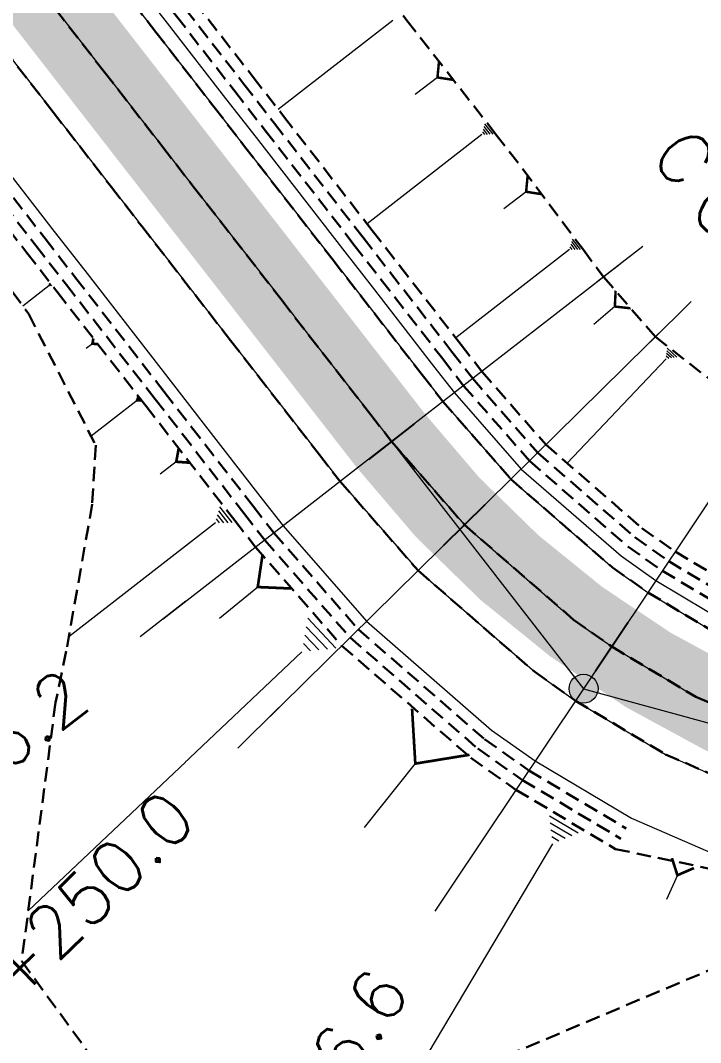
# Model space of a CAD drawing. Header units: metres. Extents: x 544752 to 548977, y 1840603 to 1844608.
# Drawn here: x 545278.2 to 545301.7, y 1844289.3 to 1844324.63 of the extents above; entities that cross this region are included whole.
import ezdxf

# ---------------------------------------------------------------- set-up
doc = ezdxf.new("R2010")
doc.units = ezdxf.units.M
doc.header["$MEASUREMENT"] = 0
for name, pattern in [('ACAD_ISO02W100', [15, 12, -3]), ('Anordnung Grundriss$0$GESTRICHELT', [0.75, 0.5, -0.25]), ('HIDDEN', [0.375, 0.25, -0.125])]:
    doc.linetypes.add(name, pattern=pattern)
doc.layers.add('C-ROAD', color=7, linetype='Continuous')
for name, color, linetype, lineweight in [('C-ROAD-CORR', 5, 'Continuous', 0), ('C-ROAD-SAMP', 150, 'HIDDEN', 0), ('C-ROAD-SAMP-TEXT', 11, 'Continuous', 0), ('C-ROAD-STAN', 11, 'Continuous', 0), ('C-TOPO-FEAT', 94, 'Continuous', 5)]:
    doc.layers.add(name, color=color, linetype=linetype, lineweight=lineweight)
doc.dimstyles.get("Standard").update_dxf_attribs({"dimtxt": 0.18, "dimasz": 0.18, "dimexe": 0.18, "dimexo": 0.0625, "dimgap": 0.09, "dimtad": 0, "dimtih": 1, "dimtoh": 1, "dimdec": 4, "dimzin": 0, "dimdsep": 46, "dimtxsty": 'Standard', "dimcen": 0.09, "dimadec": 0, "dimazin": 0, "dimtfac": 1, "dimtdec": 4, "dimtofl": 0, "dimtmove": 0, "dimatfit": 3, "dimfxl": 1, "dimtolj": 1, "dimtzin": 0, "dimarcsym": 0})

# ---------------------------------------------------------------- blocks, each defined once
blk = doc.blocks.new('STA')
blk.add_circle((0, 0), 0.03600344113496039)
blk = doc.blocks.new('PI')
h = blk.add_hatch(color=256)
h.dxf.hatch_style = 1
h.paths.add_polyline_path([(0.01097384885793593, 0, 1), (-0.01097384885793593, 0, 1)])
at = {"xscale": 0.3048, "yscale": 0.3048, "zscale": 0.3048}
blk.add_blockref('STA', (0, 0), dxfattribs=at)

msp = doc.modelspace()

# ---------------------------------------------------------------- linework, layer by layer
at = {"layer": 'C-ROAD', "color": 3, "linetype": 'Continuous', "lineweight": 13}
for p, q in [((545291.0254699364, 1844310.070884794), (545297.6600000003, 1844301.53)), ((545297.6600000003, 1844301.53), (545308.0858682417, 1844298.655113279))]:
    msp.add_line(p, q, dxfattribs=at)
at = {"layer": 'C-ROAD', "color": 1, "linetype": 'ACAD_ISO02W100', "lineweight": 60, "ltscale": 0.1, "const_width": 3, "flags": 128}
msp.add_lwpolyline([(545267.8572778138, 1844339.896186349), (545291.0254699364, 1844310.070884794)], dxfattribs=at)
at = {"layer": 'C-ROAD', "color": 1, "linetype": 'ACAD_ISO02W100', "lineweight": -3, "ltscale": 0.1, "const_width": 3, "flags": 128}
msp.add_lwpolyline([(545291.0254699364, 1844310.070884794, 0.1617143807205819), (545308.0858682418, 1844298.655113279)], format="xyb", dxfattribs=at)
at = {"layer": 'C-ROAD-CORR', "color": 160, "linetype": 'Continuous'}
for p, q in [((545291.0714850802, 1844324.627740744, 807.1303967263723), (545287.1099314408, 1844321.550419442, 802.1140421100974)), ((545292.6114758042, 1844322.65838037, 807.1620799102488), (545291.8459396053, 1844322.063714471, 806.1927124864178)), ((545294.4368517109, 1844320.692581438, 807.4213245773773), (545294.2255219807, 1844320.964634298, 807.4213245773773)), ((545294.5325295237, 1844320.694201457, 807.4978777989377), (545294.2507565502, 1844321.056938604, 807.4978777989377)), ((545294.1498182722, 1844320.687721381, 807.1916649126961), (545290.1772009563, 1844317.601805853, 802.1613008117827)), ((545294.2454960851, 1844320.6893414, 807.2682181342565), (545294.1750528417, 1844320.780025687, 807.2682181342565)), ((545294.341173898, 1844320.690961419, 807.3447713558169), (545294.2002874112, 1844320.872329993, 807.3447713558169)), ((545295.6745350928, 1844318.70659553, 807.2047411444944), (545294.909801904, 1844318.112553408, 806.2363905399734)), ((545297.555060107, 1844316.714365133, 807.4938471178721), (545297.2761639799, 1844317.073398805, 807.4938471178721)), ((545297.1762562619, 1844316.707951217, 807.1907606046589), (545293.2441985833, 1844313.653542276, 802.2117555267706)), ((545297.2709572231, 1844316.709554696, 807.2665322329622), (545297.2012331914, 1844316.799313114, 807.2665322329622)), ((545297.3656581845, 1844316.711158175, 807.3423038612655), (545297.2262101208, 1844316.890675011, 807.3423038612655)), ((545297.4603591458, 1844316.712761654, 807.4180754895688), (545297.2511870504, 1844316.982036908, 807.4180754895688)), ((545279.1816494481, 1844315.450902625, 801.9649482888699), (545278.2855699304, 1844314.754831125, 801.2085022015804)), ((545279.2073903856, 1844315.451338472, 801.9786787566356), (545279.1884384983, 1844315.475735962, 801.9786787566356)), ((545279.233131323, 1844315.451774318, 801.9924092244014), (545279.1952275485, 1844315.500569299, 801.9924092244014)), ((545279.2588722605, 1844315.452210164, 802.0061396921672), (545279.2020165987, 1844315.525402636, 802.0061396921672)), ((545279.2846131979, 1844315.45264601, 802.0198701599329), (545279.2088056488, 1844315.550235973, 802.0198701599329)), ((545298.740896413, 1844314.738986665, 807.1930435040715), (545298.0150830471, 1844314.121744575, 806.2387150878627)), ((545280.6875876465, 1844313.45506171, 801.9651891127836), (545280.4690212838, 1844313.285280108, 801.7806813022175)), ((545300.78869075, 1844312.976977017, 807.4993890114147), (545300.5422313106, 1844313.210687581, 807.4993890114147)), ((545300.8817030042, 1844312.992794021, 807.5750221948488), (545300.5530904182, 1844313.304408106, 807.5750221948488)), ((545300.5096539876, 1844312.929526006, 807.2724894611124), (545297.0931486388, 1844309.32665081, 802.2970819669862)), ((545300.6026662417, 1844312.94534301, 807.3481226445465), (545300.5205130953, 1844313.023246531, 807.3481226445465)), ((545300.6956784959, 1844312.961160013, 807.4237558279806), (545300.5313722029, 1844313.116967056, 807.4237558279806)), ((545282.1899534831, 1844311.456445796, 801.9624142453208), (545280.6439540772, 1844310.255518751, 800.6573233707136)), ((545282.2343641332, 1844311.457197758, 801.9861033204409), (545282.2016665816, 1844311.49929057, 801.9861033204409)), ((545282.2787747835, 1844311.457949721, 802.0097923955609), (545282.21337968, 1844311.542135343, 802.0097923955609)), ((545282.3231854336, 1844311.458701683, 802.033481470681), (545282.2250927784, 1844311.584980117, 802.033481470681)), ((545282.3675960839, 1844311.459453645, 802.057170545801), (545282.2368058768, 1844311.62782489, 802.057170545801)), ((545283.5855932513, 1844309.374925438, 801.8701706729918), (545283.0276781104, 1844308.941538867, 801.3991938043513)), ((545285.2288191679, 1844307.26454986, 801.8983769290572), (545285.014512155, 1844307.54043549, 801.8983769290572)), ((545285.3743577978, 1844307.267014123, 801.9760086575758), (545285.0528972786, 1844307.680842569, 801.9760086575758)), ((545285.5198964278, 1844307.269478387, 802.0536403860943), (545285.091282402, 1844307.821249647, 802.0536403860943)), ((545285.083280538, 1844307.262085596, 801.8207452005387), (545284.9761270315, 1844307.400028412, 801.8207452005387)), ((545286.4002647713, 1844305.044261606, 801.5924660786303), (545285.0816014595, 1844303.957616248, 800.4516688614152)), ((545289.1015769574, 1844302.934683113, 802.0330103634008), (545288.1279372855, 1844303.964306899, 802.0330103634008)), ((545288.808268034, 1844302.901112807, 801.875383680228), (545288.07803828, 1844303.673330647, 801.875383680228)), ((545288.5149591105, 1844302.867542502, 801.7177569970552), (545288.0281392747, 1844303.382354395, 801.7177569970552)), ((545288.2216501872, 1844302.833972197, 801.5601303138824), (545287.9782402692, 1844303.091378143, 801.5601303138824)), ((545291.8457024804, 1844298.939720343, 801.3177954712512), (545290.0768112177, 1844296.729514686, 799.4264698089886)), ((545297.4749030316, 1844296.531925734, 802.212077309818), (545296.4810397028, 1844297.123224681, 802.212077309818)), ((545297.2521202911, 1844296.440194214, 802.083449707647), (545296.5067227944, 1844296.883668424, 802.083449707647)), ((545297.0293375505, 1844296.348462694, 801.954822105476), (545296.5324058861, 1844296.644112168, 801.954822105476)), ((545296.80655481, 1844296.256731175, 801.8261945033049), (545296.5580889777, 1844296.404555911, 801.8261945033049)), ((545300.9041274592, 1844295.081566125, 802.1066933132022), (545300.5219545127, 1844294.237836022, 801.4838109968101))]:
    msp.add_line(p, q, dxfattribs=at)
at = {"layer": 'C-ROAD-CORR', "color": 5, "linetype": 'Anordnung Grundriss$0$GESTRICHELT', "lineweight": 30, "extrusion": (-0.5584217339293038, -0.4337800908231793, 0.7071067811022774), "const_width": 0.1, "elevation": -1103962.946078488}
msp.add_lwpolyline([(-1121998.948441048, 1105104.986047809), (-1121998.542936939, 1105104.445375663), (-1121998.13743283, 1105104.986047808)], dxfattribs=at)
at = {"layer": 'C-ROAD-CORR', "color": 5, "linetype": 'Anordnung Grundriss$0$GESTRICHELT', "lineweight": 30, "extrusion": (-0.5584217337929605, -0.4337800908046971, 0.7071067812212898), "const_width": 0.1, "elevation": -1103962.912077202}
msp.add_lwpolyline([(-1121993.947972387, 1105105.012183286), (-1121993.542893632, 1105104.472078279), (-1121993.137814876, 1105105.012183286)], dxfattribs=at)
at = {"layer": 'C-ROAD-CORR', "color": 5, "linetype": 'Anordnung Grundriss$0$GESTRICHELT', "lineweight": 30, "extrusion": (-0.5390990185490789, -0.4584575325537067, 0.706533041721466), "const_width": 0.1, "elevation": -1138939.691965282}
msp.add_lwpolyline([(-1051707.232113427, 1138234.838806062), (-1051706.833674961, 1138234.307554774), (-1051706.435236494, 1138234.838806063)], dxfattribs=at)
at = {"layer": 'C-ROAD-CORR', "color": 5, "linetype": 'Anordnung Grundriss$0$GESTRICHELT', "lineweight": 30, "extrusion": (-0.4380620490310972, -0.3402850994387484, 0.8320502943324026), "const_width": 0.1, "elevation": -865791.88738198}
msp.add_lwpolyline([(-1121998.714691384, 1300133.760279884), (-1121998.590244414, 1300133.594350591), (-1121998.465797444, 1300133.760279884)], dxfattribs=at)
at = {"layer": 'C-ROAD-CORR', "color": 5, "linetype": 'Anordnung Grundriss$0$GESTRICHELT', "lineweight": 30, "extrusion": (-0.4380620488833981, -0.3402850995878809, 0.8320502943491731), "const_width": 0.1, "elevation": -865791.8477332924}
msp.add_lwpolyline([(-1121993.907322453, 1300133.787218886), (-1121993.589657612, 1300133.363665765), (-1121993.271992772, 1300133.787218887)], dxfattribs=at)
at = {"layer": 'C-ROAD-CORR', "color": 5, "linetype": 'Anordnung Grundriss$0$GESTRICHELT', "lineweight": 30, "extrusion": (-0.4285121502177223, -0.3531157156871066, 0.8316769976683056), "const_width": 0.1, "elevation": -884248.2774961751}
msp.add_lwpolyline([(-1076538.263527551, 1325886.012411627), (-1076537.495373918, 1325884.988206783), (-1076536.727220286, 1325886.012411627)], dxfattribs=at)
at = {"layer": 'C-ROAD-CORR', "color": 5, "linetype": 'Anordnung Grundriss$0$GESTRICHELT', "lineweight": 30, "extrusion": (0.3471210008982421, 0.4337229855345053, -0.8314994783849463), "const_width": 0.1, "elevation": 988530.7982865701}
msp.add_lwpolyline([(726681.2590514966, 1481057.224376539), (726679.9865474018, 1481055.527704413), (726678.7140433071, 1481057.224376539)], dxfattribs=at)
at = {"layer": 'C-ROAD-CORR', "color": 5, "linetype": 'Anordnung Grundriss$0$GESTRICHELT', "lineweight": 30, "extrusion": (0.2302467042443194, 0.5083198001391834, -0.8298177124953947), "const_width": 0.1, "elevation": 1062379.840914745}
msp.add_lwpolyline([(264241.4318191148, 1581235.460103764), (264241.0158845622, 1581234.90552436), (264240.5999500094, 1581235.460103764)], dxfattribs=at)
at = {"layer": 'C-ROAD-CORR', "color": 11, "linetype": 'Anordnung Grundriss$0$GESTRICHELT', "lineweight": 30}
msp.add_polyline3d([(545294.9866906072, 1844288.837557696, 796.981968397211), (545303.8102919832, 1844292.560706798, 800.9206472396303), (545306.0110355071, 1844291.130666295, 800.493083834599), (545308.6424778362, 1844289.597718348, 800.0484518615984), (545313.0395743415, 1844286.734534108, 799.1252307596886)], dxfattribs=at)
at = {"layer": 'C-ROAD-SAMP', "color": 1, "linetype": 'Continuous', "lineweight": 13}
for points in [[(545298.9227458318, 1844316.205461669), (545291.0254699363, 1844310.070884794), (545283.1281940409, 1844303.93630792)], [(545304.1938388466, 1844311.294551877), (545298.6326218786, 1844302.983543164), (545293.0714049106, 1844294.67253445)]]:
    msp.add_lwpolyline(points, dxfattribs=at)
at = {"layer": 'C-ROAD-SAMP-TEXT', "color": 1, "linetype": 'Continuous', "lineweight": -3}
for p, q in [((545290.2357423467, 1844309.457427107), (545291.8151975258, 1844310.684342482)), ((545292.833362538, 1844306.490960079), (545294.2580318159, 1844307.894640045)), ((545298.0765001818, 1844302.152442292), (545299.1887435754, 1844303.814644035))]:
    msp.add_line(p, q, dxfattribs=at)
at = {"layer": 'C-ROAD-SAMP-TEXT', "color": 4, "linetype": 'Continuous', "lineweight": 5}
for p, q in [((545283.9179216304, 1844304.549765607), (545282.3384664514, 1844303.322850232)), ((545293.6275266075, 1844295.503635322), (545292.5152832139, 1844293.841433579))]:
    msp.add_line(p, q, dxfattribs=at)

# ---------------------------------------------------------------- block references
at = {"layer": 'C-ROAD-STAN', "color": 3, "linetype": 'Continuous', "lineweight": -3, "xscale": 45.56286554269575, "yscale": 45.56286554269575, "zscale": 45.56286554269575, "rotation": 334.5}
msp.add_blockref('PI', (545297.6600000003, 1844301.53), dxfattribs=at)

# ---------------------------------------------------------------- texts
at = {"layer": 'C-ROAD-SAMP-TEXT', "color": 1, "linetype": 'Continuous', "lineweight": 13, "insert": (545302.08165619, 1844318.659292419), "char_height": 1.8, "width": 3.636, "attachment_point": 5, "rotation": 307.8399384002505, "bg_fill": 3, "box_fill_scale": 1.416666666666667, "bg_fill_color": 256, "bg_fill_true_color": 13158600, "bg_fill_transparency": 0}
msp.add_mtext('{\\Fsimplex.shx|c0;C11}', dxfattribs=at)
at = {"layer": 'C-ROAD-SAMP-TEXT', "color": 1, "linetype": 'Continuous', "lineweight": -3, "insert": (545276.0206457349, 1844298.415188733), "char_height": 1.8, "width": 11.25428571428571, "attachment_point": 5, "rotation": 37.839938400250496, "bg_fill": 3, "box_fill_scale": 1.416666666666667, "bg_fill_color": 256, "bg_fill_true_color": 13158600, "bg_fill_transparency": 0}
msp.add_mtext('{\\Fsimplex.shx|c0;0+246.2}', dxfattribs=at)

# ---------------------------------------------------------------- next in the draw order: linework, layer by layer
at = {"layer": 'C-ROAD-CORR', "color": 160, "linetype": 'Continuous'}
msp.add_line((545284.937741908, 1844307.259621333, 801.7431134720201), (545279.871330258, 1844303.324050111, 797.4661858183678), dxfattribs=at)
at = {"layer": 'C-ROAD-SAMP-TEXT', "color": 4, "linetype": 'Continuous', "lineweight": 9}
msp.add_line((545299.7124734214, 1844316.818919356), (545298.1330182423, 1844315.592003982), dxfattribs=at)

# ---------------------------------------------------------------- next in the draw order: texts
at = {"layer": 'C-ROAD-SAMP-TEXT', "color": 1, "linetype": 'Continuous', "lineweight": 13, "insert": (545303.5183821223, 1844317.018559828), "char_height": 1.8, "width": 4.415142857142857, "attachment_point": 5, "rotation": 314.57481316037126, "bg_fill": 3, "box_fill_scale": 1.416666666666667, "bg_fill_color": 256, "bg_fill_true_color": 13158600, "bg_fill_transparency": 0}
msp.add_mtext('{\\Fsimplex.shx|c0;C12}', dxfattribs=at)
at = {"layer": 'C-ROAD-SAMP-TEXT', "color": 1, "linetype": 'Continuous', "lineweight": -3, "insert": (545280.0113390369, 1844293.857840379), "char_height": 1.8, "width": 11.25428571428571, "attachment_point": 5, "rotation": 44.57481316037127, "bg_fill": 3, "box_fill_scale": 1.416666666666667, "bg_fill_color": 256, "bg_fill_true_color": 13158600, "bg_fill_transparency": 0}
msp.add_mtext('{\\Fsimplex.shx|c0;0+250.0}', dxfattribs=at)

# ---------------------------------------------------------------- next in the draw order: linework, layer by layer
at = {"layer": 'C-ROAD-CORR', "color": 160, "linetype": 'Continuous'}
msp.add_line((545287.9283412638, 1844302.800401891, 801.4025036307096), (545278.4707386136, 1844293.857040965, 792.715230342022), dxfattribs=at)
at = {"layer": 'C-ROAD-CORR', "color": 11, "linetype": 'Anordnung Grundriss$0$GESTRICHELT', "lineweight": 30}
msp.add_polyline3d([(545273.4628477488, 1844349.990269703, 808.3391433612235), (545275.8312604855, 1844346.090348784, 807.7027053918233), (545276.6316862502, 1844344.693277122, 807.531295446264), (545279.4232713971, 1844340.530473802, 807.3335070126764), (545282.3478293548, 1844336.470963306, 807.2790619075828), (545285.357591755, 1844332.47763933, 807.3074729846173), (545288.4532831403, 1844328.551064695, 807.4196577026681), (545290.4900547925, 1844325.974818315, 807.4841739301042), (545291.5565742161, 1844324.630393473, 807.5179052184332), (545294.6339850209, 1844320.689618546, 807.5779817549203), (545295.5763956583, 1844319.474260223, 807.5911947445156), (545297.6529907038, 1844316.70347472, 807.567601639809), (545298.3511840082, 1844315.761474401, 807.5549574846999), (545300.1438365037, 1844313.693730582, 807.5922142488683), (545302.9493781512, 1844311.494311616, 807.8543407082033), (545303.8926869538, 1844310.844492831, 807.8959628421453), (545305.8434683863, 1844309.402824593, 807.721734218754), (545308.941992113, 1844307.436418945, 807.256402455751), (545310.3305609549, 1844306.795562884, 807.1041924864384), (545313.0844267907, 1844305.706587683, 806.860672088791), (545317.7872659203, 1844303.952188806, 806.5571795798559), (545322.5825840211, 1844302.533167864, 806.6161796606476)], dxfattribs=at)
at = {"layer": 'C-ROAD-CORR', "color": 1, "linetype": 'Anordnung Grundriss$0$GESTRICHELT', "lineweight": 30}
for points in [[(545273.4628477488, 1844349.990269703, 808.3391433612235), (545275.8312604855, 1844346.090348784, 807.7027053918233), (545276.6316862502, 1844344.693277122, 807.531295446264), (545279.4232713971, 1844340.530473802, 807.3335070126764), (545282.3478293548, 1844336.470963306, 807.2790619075828), (545285.357591755, 1844332.47763933, 807.3074729846173), (545288.4532831403, 1844328.551064695, 807.4196577026681), (545290.4900547925, 1844325.974818315, 807.4841739301042), (545291.5565742161, 1844324.630393473, 807.5179052184332), (545294.6339850209, 1844320.689618546, 807.5779817549203), (545295.5763956583, 1844319.474260223, 807.5911947445156), (545297.6529907038, 1844316.70347472, 807.567601639809), (545298.3511840082, 1844315.761474401, 807.5549574846999), (545300.1438365037, 1844313.693730582, 807.5922142488683), (545302.9493781512, 1844311.494311616, 807.8543407082033), (545303.8926869538, 1844310.844492831, 807.8959628421453), (545305.8434683863, 1844309.402824593, 807.721734218754), (545308.941992113, 1844307.436418945, 807.256402455751), (545310.3305609549, 1844306.795562884, 807.1041924864384), (545313.0844267907, 1844305.706587683, 806.860672088791), (545317.7872659203, 1844303.952188806, 806.5571795798559), (545322.5825840211, 1844302.533167864, 806.6161796606476)], [(545264.3033438489, 1844348.938243761, 801.2313396620272), (545268.480757455, 1844345.207249131, 801.4327326089013), (545270.9767017926, 1844342.319344214, 801.5555747139662), (545271.954757858, 1844341.060255161, 801.6090908099246), (545275.0220462953, 1844337.111617213, 801.760414265097), (545278.0893347326, 1844333.162979265, 801.8867029744184), (545281.1566231699, 1844329.214341317, 801.987956937889), (545284.2239116072, 1844325.26570337, 802.0641761555087), (545286.2385103772, 1844322.672233171, 802.1006157620458), (545287.2912000446, 1844321.317065422, 802.1168349911366), (545290.3584884818, 1844317.368427474, 802.1640939843581), (545291.3019441065, 1844316.153880894, 802.17863019896), (545293.4257769191, 1844313.419789526, 802.2148523619009), (545294.1448939152, 1844312.49404266, 802.2287030285105), (545296.3594190006, 1844309.965067996, 802.2795180857962), (545299.6706498956, 1844307.083970383, 802.3587817041608), (545300.8293025809, 1844306.266391605, 802.3874844090535), (545303.3835631546, 1844304.743190891, 802.4526432169948), (545307.4107963246, 1844302.997806553, 802.5611026242982), (545309.1358754468, 1844302.462997845, 802.6099302243852), (545311.9742070786, 1844301.680340543, 802.6841599260707), (545316.7943141244, 1844300.351217498, 802.8218151223126), (545321.6144211701, 1844299.022094454, 802.9740682130239)], [(545254.8694923122, 1844343.292187842, 800.9249119693021), (545258.111364299, 1844341.20897005, 801.1392848963211), (545258.2943787442, 1844341.070439851, 801.1513396620271), (545261.3391761507, 1844338.351024479, 801.3527326089013), (545263.158398656, 1844336.246113108, 801.4755747139661), (545264.1364547214, 1844334.987024055, 801.5290908099246), (545267.2037431588, 1844331.038386107, 801.6804142650969), (545270.2710315961, 1844327.089748159, 801.8067029744184), (545273.3383200334, 1844323.141110212, 801.9079569378889), (545276.4056084707, 1844319.192472264, 801.9841761555086), (545278.4202072407, 1844316.599002065, 802.0206157620457), (545279.4728969081, 1844315.243834316, 802.0368349911365), (545282.5401853453, 1844311.295196368, 802.0840939843581), (545283.48364097, 1844310.080649788, 802.09863019896), (545285.6074737826, 1844307.346558421, 802.1348523619008), (545286.3265907787, 1844306.420811554, 802.1487030285105), (545289.3073060749, 1844303.016852161, 802.1995180857962), (545293.7641698256, 1844299.138940919, 802.2787817041608), (545295.3236977826, 1844298.038492979, 802.3074844090535), (545298.7616916047, 1844295.988289214, 802.3726432169948)]]:
    msp.add_polyline3d(points, dxfattribs=at)
at = {"layer": 'C-ROAD-CORR', "color": 92, "linetype": 'Anordnung Grundriss$0$GESTRICHELT', "lineweight": 30}
for points in [[(545264.06055738, 1844348.620352694, 800.8313396620272), (545268.1922087154, 1844344.930229953, 801.0327326089014), (545270.6608107567, 1844342.073961139, 801.1555747139662), (545271.6388668221, 1844340.814872086, 801.2090908099246), (545274.7061552595, 1844336.866234138, 801.360414265097), (545277.7734436968, 1844332.91759619, 801.4867029744184), (545280.8407321341, 1844328.968958242, 801.587956937889), (545283.9080205713, 1844325.020320295, 801.6641761555087), (545285.9226193414, 1844322.426850096, 801.7006157620458), (545286.9753090087, 1844321.071682347, 801.7168349911366), (545290.042597446, 1844317.123044399, 801.7640939843582), (545290.9860530706, 1844315.908497819, 801.7786301989601), (545293.1098858833, 1844313.174406451, 801.8148523619009), (545293.8290028793, 1844312.248659585, 801.8287030285105), (545296.074485145, 1844309.684332003, 801.8795180857962), (545299.4320042362, 1844306.762959091, 801.9587817041609), (545300.6068539021, 1844305.933951257, 801.9874844090535), (545303.1968208697, 1844304.38945749, 802.0526432169949), (545307.2803513397, 1844302.61967416, 802.1611026242982), (545309.0295456033, 1844302.077389282, 802.2099302243852), (545311.867877235, 1844301.294731979, 802.2841599260707), (545316.6879842809, 1844299.965608935, 802.4218151223126), (545321.5080913266, 1844298.63648589, 802.5740682130239)], [(545263.8177709111, 1844348.302461627, 800.8313396620272), (545267.9036599759, 1844344.653210775, 801.0327326089014), (545270.3449197209, 1844341.828578064, 801.1555747139662), (545271.3229757863, 1844340.569489011, 801.2090908099246), (545274.3902642237, 1844336.620851063, 801.360414265097), (545277.457552661, 1844332.672213115, 801.4867029744184), (545280.5248410982, 1844328.723575167, 801.587956937889), (545283.5921295355, 1844324.77493722, 801.6641761555087), (545285.6067283056, 1844322.181467021, 801.7006157620458), (545286.6594179729, 1844320.826299272, 801.7168349911366), (545289.7267064102, 1844316.877661324, 801.7640939843582), (545290.6701620348, 1844315.663114744, 801.7786301989601), (545292.7939948475, 1844312.929023376, 801.8148523619009), (545293.5131118435, 1844312.00327651, 801.8287030285105), (545295.7895512894, 1844309.403596009, 801.8795180857962), (545299.1933585767, 1844306.4419478, 801.9587817041609), (545300.3844052234, 1844305.601510908, 801.9874844090535), (545303.0100785849, 1844304.035724089, 802.0526432169949), (545307.149906355, 1844302.241541768, 802.1611026242982), (545308.9232157597, 1844301.691780718, 802.2099302243852), (545311.7615473914, 1844300.909123415, 802.2841599260707), (545316.5816544372, 1844299.580000371, 802.4218151223126), (545321.4017614829, 1844298.250877326, 802.5740682130239)], [(545255.2521154906, 1844343.994754211, 800.5249119693021), (545258.5914359468, 1844341.848916308, 800.7392848963211), (545258.779951682, 1844341.706221985, 800.7513396620271), (545261.9162736299, 1844338.905062835, 800.9527326089013), (545263.7901807277, 1844336.736879258, 801.0755747139661), (545264.768236793, 1844335.477790205, 801.1290908099246), (545267.8355252304, 1844331.529152257, 801.280414265097), (545270.9028136677, 1844327.580514309, 801.4067029744184), (545273.9701021049, 1844323.631876362, 801.5079569378889), (545277.0373905422, 1844319.683238414, 801.5841761555087), (545279.0519893123, 1844317.089768215, 801.6206157620458), (545280.1046789796, 1844315.734600466, 801.6368349911365), (545283.1719674169, 1844311.785962518, 801.6840939843581), (545284.1154230415, 1844310.571415938, 801.69863019896), (545286.2392558542, 1844307.837324571, 801.7348523619008), (545286.9583728502, 1844306.911577704, 801.7487030285105), (545289.877173786, 1844303.578324148, 801.7995180857962), (545294.2414611444, 1844299.780963502, 801.8787817041608), (545295.7685951401, 1844298.703373676, 801.9074844090535), (545299.1351761745, 1844296.695756016, 801.9726432169948)], [(545255.0608039014, 1844343.643471027, 800.5249119693021), (545258.3514001229, 1844341.528943179, 800.7392848963211), (545258.5371652131, 1844341.388330918, 800.7513396620271), (545261.6277248904, 1844338.628043657, 800.9527326089013), (545263.4742896919, 1844336.491496183, 801.0755747139661), (545264.4523457573, 1844335.23240713, 801.1290908099246), (545267.5196341947, 1844331.283769182, 801.280414265097), (545270.586922632, 1844327.335131234, 801.4067029744184), (545273.6542110692, 1844323.386493287, 801.5079569378889), (545276.7214995065, 1844319.437855339, 801.5841761555087), (545278.7360982766, 1844316.84438514, 801.6206157620458), (545279.7887879439, 1844315.489217391, 801.6368349911365), (545282.8560763812, 1844311.540579443, 801.6840939843581), (545283.7995320058, 1844310.326032863, 801.69863019896), (545285.9233648184, 1844307.591941496, 801.7348523619008), (545286.6424818145, 1844306.666194629, 801.7487030285105), (545289.5922399305, 1844303.297588155, 801.7995180857962), (545294.002815485, 1844299.45995221, 801.8787817041608), (545295.5461464613, 1844298.370933327, 801.9074844090535), (545298.9484338897, 1844296.342022615, 801.9726432169948)]]:
    msp.add_polyline3d(points, dxfattribs=at)
at = {"layer": 'C-ROAD-CORR', "color": 5, "linetype": 'Anordnung Grundriss$0$GESTRICHELT', "lineweight": 30}
msp.add_polyline3d([(545263.2715013562, 1844347.587206726, 801.2513396620271), (545267.2544253118, 1844344.029917625, 801.4527326089013), (545269.6341648903, 1844341.276466145, 801.5755747139661), (545270.6122209557, 1844340.017377092, 801.6290908099246), (545273.679509393, 1844336.068739144, 801.780414265097), (545276.7467978303, 1844332.120101196, 801.9067029744184), (545279.8140862676, 1844328.171463249, 802.0079569378889), (545282.8813747049, 1844324.222825301, 802.0841761555087), (545284.895973475, 1844321.629355103, 802.1206157620458), (545285.9486631423, 1844320.274187353, 802.1368349911365), (545289.0159515796, 1844316.325549406, 802.1840939843581), (545289.9594072042, 1844315.111002825, 802.19863019896), (545292.0832400168, 1844312.376911458, 802.2348523619008), (545292.8023570129, 1844311.451164591, 802.2487030285105), (545295.1484501144, 1844308.771940024, 802.2995180857962), (545298.6564058431, 1844305.719672394, 802.3787817041608), (545299.8838956963, 1844304.853520124, 802.4074844090535), (545302.589908444, 1844303.239823936, 802.4726432169948), (545306.8564051391, 1844301.390743886, 802.5811026242982), (545308.6839736117, 1844300.82416145, 802.6299302243851), (545311.5223052434, 1844300.041504147, 802.7041599260707), (545316.3424122892, 1844298.712381103, 802.8418151223126), (545321.1625193349, 1844297.383258058, 802.9940682130239), (545325.9826263807, 1844296.054135014, 803.1609191982043)], dxfattribs=at)
at = {"layer": 'C-ROAD-CORR', "color": 160, "linetype": 'Anordnung Grundriss$0$GESTRICHELT', "lineweight": 30}
msp.add_polyline3d([(545263.2715013562, 1844347.587206726, 801.1013396620272), (545267.2544253118, 1844344.029917625, 801.3027326089014), (545269.6341648903, 1844341.276466145, 801.4255747139662), (545270.6122209557, 1844340.017377092, 801.4790908099246), (545273.679509393, 1844336.068739144, 801.630414265097), (545276.7467978303, 1844332.120101196, 801.7567029744184), (545279.8140862676, 1844328.171463249, 801.857956937889), (545282.8813747049, 1844324.222825301, 801.9341761555087), (545284.895973475, 1844321.629355103, 801.9706157620458), (545285.9486631423, 1844320.274187353, 801.9868349911366), (545289.0159515796, 1844316.325549406, 802.0340939843582), (545289.9594072042, 1844315.111002825, 802.04863019896), (545292.0832400168, 1844312.376911458, 802.0848523619009), (545292.8023570129, 1844311.451164591, 802.0987030285105), (545295.1484501144, 1844308.771940024, 802.1495180857962), (545298.6564058431, 1844305.719672394, 802.2287817041608), (545299.8838956963, 1844304.853520124, 802.2574844090535), (545302.589908444, 1844303.239823936, 802.3226432169948), (545306.8564051391, 1844301.390743886, 802.4311026242982), (545308.6839736117, 1844300.82416145, 802.4799302243852), (545311.5223052434, 1844300.041504147, 802.5541599260707), (545316.3424122892, 1844298.712381103, 802.6918151223126), (545321.1625193349, 1844297.383258058, 802.8440682130239), (545325.9826263807, 1844296.054135014, 803.0109191982043)], dxfattribs=at)
at = {"layer": 'C-ROAD-CORR', "color": 150, "linetype": 'Anordnung Grundriss$0$GESTRICHELT', "lineweight": 30}
msp.add_polyline3d([(545265.6313386518, 1844342.47168475, 801.5202326089013), (545267.8572778138, 1844339.896186349, 801.6430747139661), (545268.8353338792, 1844338.637097295, 801.6965908099246), (545271.9026223166, 1844334.688459347, 801.847914265097), (545274.9699107539, 1844330.7398214, 801.9742029744184), (545278.0371991912, 1844326.791183452, 802.0754569378889), (545281.1044876284, 1844322.842545504, 802.1516761555087), (545283.1190863985, 1844320.249075306, 802.1881157620458), (545284.1717760658, 1844318.893907556, 802.2043349911365), (545287.2390645031, 1844314.945269609, 802.2515939843581), (545288.1825201277, 1844313.730723029, 802.26613019896), (545290.3063529404, 1844310.996631661, 802.3023523619008), (545291.0254699364, 1844310.070884794, 802.3162030285105), (545293.5456971767, 1844307.192800062, 802.3670180857962), (545297.314024009, 1844303.913983879, 802.4462817041608), (545298.6326218785, 1844302.983543163, 802.4749844090535), (545301.5394830918, 1844301.250073555, 802.5401432169948), (545306.1226520994, 1844299.263749181, 802.6486026242982), (545308.0858682417, 1844298.655113279, 802.6974302243851), (545310.9241998735, 1844297.872455976, 802.7716599260707), (545315.7443069193, 1844296.543332932, 802.9093151223126), (545320.564413965, 1844295.214209887, 803.0615682130239), (545325.3845210108, 1844293.885086843, 803.2284191982043)], dxfattribs=at)
msp.add_polyline3d([(545265.6313386518, 1844342.47168475, 801.5202326089013), (545267.8572778138, 1844339.896186349, 801.6430747139661), (545268.8353338792, 1844338.637097295, 801.6965908099246), (545271.9026223166, 1844334.688459347, 801.847914265097), (545274.9699107539, 1844330.7398214, 801.9742029744184), (545278.0371991912, 1844326.791183452, 802.0754569378889), (545281.1044876284, 1844322.842545504, 802.1516761555087), (545283.1190863985, 1844320.249075306, 802.1881157620458), (545284.1717760658, 1844318.893907556, 802.2043349911365), (545287.2390645031, 1844314.945269609, 802.2515939843581), (545288.1825201277, 1844313.730723029, 802.26613019896), (545290.3063529404, 1844310.996631661, 802.3023523619008), (545291.0254699364, 1844310.070884794, 802.3162030285105), (545293.5456971767, 1844307.192800062, 802.3670180857962), (545297.314024009, 1844303.913983879, 802.4462817041608), (545298.6326218785, 1844302.983543163, 802.4749844090535), (545301.5394830918, 1844301.250073555, 802.5401432169948), (545306.1226520994, 1844299.263749181, 802.6486026242982), (545308.0858682417, 1844298.655113279, 802.6974302243851), (545310.9241998735, 1844297.872455976, 802.7716599260707), (545315.7443069193, 1844296.543332932, 802.9093151223126), (545320.564413965, 1844295.214209887, 803.0615682130239), (545325.3845210108, 1844293.885086843, 803.2284191982043)], dxfattribs=at)
at = {"layer": 'C-ROAD-SAMP', "color": 1, "linetype": 'Continuous', "lineweight": 13}
msp.add_lwpolyline([(545300.6690435664, 1844314.211199895), (545293.545697177, 1844307.192800062), (545286.4223507874, 1844300.174400229)], dxfattribs=at)
at = {"layer": 'C-ROAD-SAMP-TEXT', "color": 4, "linetype": 'Continuous', "lineweight": 9}
msp.add_line((545301.3813782054, 1844314.913039878), (545299.9567089275, 1844313.509359912), dxfattribs=at)
at = {"layer": 'C-ROAD-SAMP-TEXT', "color": 4, "linetype": 'Continuous', "lineweight": 5}
msp.add_line((545287.1346854264, 1844300.876240212), (545285.7100161485, 1844299.472560246), dxfattribs=at)
at = {"layer": 'C-TOPO-FEAT', "color": 94, "linetype": 'Continuous', "lineweight": 0, "ltscale": 2}
for points in [[(545263.5749844422, 1844347.98457056, 801.2313396620272), (545267.6151112362, 1844344.376191598, 801.4327326089013), (545270.0290286851, 1844341.583194989, 801.5555747139662), (545271.0070847505, 1844340.324105936, 801.6090908099246), (545274.0743731878, 1844336.375467988, 801.760414265097), (545277.1416616251, 1844332.42683004, 801.8867029744184), (545280.2089500624, 1844328.478192092, 801.987956937889), (545283.2762384997, 1844324.529554145, 802.0641761555087), (545285.2908372697, 1844321.936083946, 802.1006157620458), (545286.3435269371, 1844320.580916197, 802.1168349911366), (545289.4108153743, 1844316.632278249, 802.1640939843581), (545290.354270999, 1844315.417731669, 802.17863019896), (545292.4781038116, 1844312.683640301, 802.2148523619009), (545293.1972208077, 1844311.757893435, 802.2287030285105), (545295.5046174339, 1844309.122860016, 802.2795180857962), (545298.9547129173, 1844306.120936508, 802.3587817041608), (545300.1619565447, 1844305.26907056, 802.3874844090535), (545302.8233363001, 1844303.681990688, 802.4526432169948), (545307.0194613701, 1844301.863409376, 802.5611026242982), (545308.8168859162, 1844301.306172154, 802.6099302243852), (545311.6552175479, 1844300.523514852, 802.6841599260707), (545316.4753245937, 1844299.194391807, 802.8218151223126), (545321.2954316394, 1844297.865268763, 802.9740682130239), (545326.1155386852, 1844296.536145718, 803.1409191982043)], [(545263.2715013562, 1844347.587206726, 800.8013396620271), (545267.2544253118, 1844344.029917625, 801.0027326089013), (545269.6341648903, 1844341.276466145, 801.1255747139661), (545270.6122209557, 1844340.017377092, 801.1790908099246), (545273.679509393, 1844336.068739144, 801.3304142650969), (545276.7467978303, 1844332.120101196, 801.4567029744184), (545279.8140862676, 1844328.171463249, 801.5579569378889), (545282.8813747049, 1844324.222825301, 801.6341761555086), (545284.895973475, 1844321.629355103, 801.6706157620457), (545285.9486631423, 1844320.274187353, 801.6868349911365), (545289.0159515796, 1844316.325549406, 801.7340939843581), (545289.9594072042, 1844315.111002825, 801.74863019896), (545292.0832400168, 1844312.376911458, 801.7848523619008), (545292.8023570129, 1844311.451164591, 801.7987030285104), (545295.1484501144, 1844308.771940024, 801.8495180857961), (545298.6564058431, 1844305.719672394, 801.9287817041608), (545299.8838956963, 1844304.853520124, 801.9574844090534), (545302.589908444, 1844303.239823936, 802.0226432169948), (545306.8564051391, 1844301.390743886, 802.1311026242981), (545308.6839736117, 1844300.82416145, 802.1799302243851), (545311.5223052434, 1844300.041504147, 802.2541599260707), (545316.3424122892, 1844298.712381103, 802.3918151223126), (545321.1625193349, 1844297.383258058, 802.5440682130238), (545325.9826263807, 1844296.054135014, 802.7109191982042)], [(545265.6313386518, 1844342.47168475, 801.3702326089013), (545267.8572778138, 1844339.896186349, 801.4930747139662), (545268.8353338792, 1844338.637097295, 801.5465908099246), (545271.9026223166, 1844334.688459347, 801.697914265097), (545274.9699107539, 1844330.7398214, 801.8242029744184), (545278.0371991912, 1844326.791183452, 801.925456937889), (545281.1044876284, 1844322.842545504, 802.0016761555087), (545283.1190863985, 1844320.249075306, 802.0381157620458), (545284.1717760658, 1844318.893907556, 802.0543349911366), (545287.2390645031, 1844314.945269609, 802.1015939843581), (545288.1825201277, 1844313.730723029, 802.11613019896), (545290.3063529404, 1844310.996631661, 802.1523523619009), (545291.0254699364, 1844310.070884794, 802.1662030285105), (545293.5456971767, 1844307.192800062, 802.2170180857962), (545297.314024009, 1844303.913983879, 802.2962817041608), (545298.6326218785, 1844302.983543163, 802.3249844090535), (545301.5394830918, 1844301.250073555, 802.3901432169948), (545306.1226520994, 1844299.263749181, 802.4986026242982), (545308.0858682417, 1844298.655113279, 802.5474302243852), (545310.9241998735, 1844297.872455976, 802.6216599260707), (545315.7443069193, 1844296.543332932, 802.7593151223126), (545320.564413965, 1844295.214209887, 802.9115682130239), (545325.3845210108, 1844293.885086843, 803.0784191982043)], [(545265.6313386518, 1844342.47168475, 801.3702326089013), (545267.8572778138, 1844339.896186349, 801.4930747139662), (545268.8353338792, 1844338.637097295, 801.5465908099246), (545271.9026223166, 1844334.688459347, 801.697914265097), (545274.9699107539, 1844330.7398214, 801.8242029744184), (545278.0371991912, 1844326.791183452, 801.925456937889), (545281.1044876284, 1844322.842545504, 802.0016761555087), (545283.1190863985, 1844320.249075306, 802.0381157620458), (545284.1717760658, 1844318.893907556, 802.0543349911366), (545287.2390645031, 1844314.945269609, 802.1015939843581), (545288.1825201277, 1844313.730723029, 802.11613019896), (545290.3063529404, 1844310.996631661, 802.1523523619009), (545291.0254699364, 1844310.070884794, 802.1662030285105), (545293.5456971767, 1844307.192800062, 802.2170180857962), (545297.314024009, 1844303.913983879, 802.2962817041608), (545298.6326218785, 1844302.983543163, 802.3249844090535), (545301.5394830918, 1844301.250073555, 802.3901432169948), (545306.1226520994, 1844299.263749181, 802.4986026242982), (545308.0858682417, 1844298.655113279, 802.5474302243852), (545310.9241998735, 1844297.872455976, 802.6216599260707), (545315.7443069193, 1844296.543332932, 802.7593151223126), (545320.564413965, 1844295.214209887, 802.9115682130239), (545325.3845210108, 1844293.885086843, 803.0784191982043)], [(545265.6313386518, 1844342.47168475, 801.0702326089013), (545267.8572778138, 1844339.896186349, 801.1930747139661), (545268.8353338792, 1844338.637097295, 801.2465908099246), (545271.9026223166, 1844334.688459347, 801.3979142650969), (545274.9699107539, 1844330.7398214, 801.5242029744184), (545278.0371991912, 1844326.791183452, 801.6254569378889), (545281.1044876284, 1844322.842545504, 801.7016761555086), (545283.1190863985, 1844320.249075306, 801.7381157620457), (545284.1717760658, 1844318.893907556, 801.7543349911365), (545287.2390645031, 1844314.945269609, 801.8015939843581), (545288.1825201277, 1844313.730723029, 801.81613019896), (545290.3063529404, 1844310.996631661, 801.8523523619008), (545291.0254699364, 1844310.070884794, 801.8662030285104), (545293.5456971767, 1844307.192800062, 801.9170180857961), (545297.314024009, 1844303.913983879, 801.9962817041608), (545298.6326218785, 1844302.983543163, 802.0249844090534), (545301.5394830918, 1844301.250073555, 802.0901432169948), (545306.1226520994, 1844299.263749181, 802.1986026242981), (545308.0858682417, 1844298.655113279, 802.2474302243851), (545310.9241998735, 1844297.872455976, 802.3216599260707), (545315.7443069193, 1844296.543332932, 802.4593151223125), (545320.564413965, 1844295.214209887, 802.6115682130238), (545325.3845210108, 1844293.885086843, 802.7784191982042)], [(545265.6313386518, 1844342.47168475, 801.0702326089013), (545267.8572778138, 1844339.896186349, 801.1930747139661), (545268.8353338792, 1844338.637097295, 801.2465908099246), (545271.9026223166, 1844334.688459347, 801.3979142650969), (545274.9699107539, 1844330.7398214, 801.5242029744184), (545278.0371991912, 1844326.791183452, 801.6254569378889), (545281.1044876284, 1844322.842545504, 801.7016761555086), (545283.1190863985, 1844320.249075306, 801.7381157620457), (545284.1717760658, 1844318.893907556, 801.7543349911365), (545287.2390645031, 1844314.945269609, 801.8015939843581), (545288.1825201277, 1844313.730723029, 801.81613019896), (545290.3063529404, 1844310.996631661, 801.8523523619008), (545291.0254699364, 1844310.070884794, 801.8662030285104), (545293.5456971767, 1844307.192800062, 801.9170180857961), (545297.314024009, 1844303.913983879, 801.9962817041608), (545298.6326218785, 1844302.983543163, 802.0249844090534), (545301.5394830918, 1844301.250073555, 802.0901432169948), (545306.1226520994, 1844299.263749181, 802.1986026242981), (545308.0858682417, 1844298.655113279, 802.2474302243851), (545310.9241998735, 1844297.872455976, 802.3216599260707), (545315.7443069193, 1844296.543332932, 802.4593151223125), (545320.564413965, 1844295.214209887, 802.6115682130238), (545325.3845210108, 1844293.885086843, 802.7784191982042)]]:
    msp.add_polyline3d(points, dxfattribs=at)

# ---------------------------------------------------------------- next in the draw order: texts
at = {"layer": 'C-ROAD-SAMP-TEXT', "color": 1, "linetype": 'Continuous', "lineweight": -3, "insert": (545288.0663096395, 1844287.192626608), "char_height": 1.8, "width": 11.16771428571428, "attachment_point": 5, "rotation": 56.21199072906147, "bg_fill": 3, "box_fill_scale": 1.416666666666667, "bg_fill_color": 256, "bg_fill_true_color": 13158600, "bg_fill_transparency": 0}
msp.add_mtext('{\\Fsimplex.shx|c0;0+256.6}', dxfattribs=at)

# ---------------------------------------------------------------- next in the draw order: leaders
msp.add_leader([(545406.6634685152, 1844316.111282839), (545234.1588323391, 1844544.604260705), (544798.9612056455, 1844544.604260705)], dimstyle='Standard', override={"dimgap": 0.09, "dimtad": 0})

# ---------------------------------------------------------------- next in the draw order: linework, layer by layer
at = {"layer": 'C-ROAD-CORR', "color": 160, "linetype": 'Continuous'}
msp.add_line((545296.5837720694, 1844296.164999655, 801.6975669011339), (545291.1525398986, 1844287.036110596, 794.6087022085552), dxfattribs=at)
at = {"layer": 'C-ROAD-CORR', "color": 5, "linetype": 'Anordnung Grundriss$0$GESTRICHELT', "lineweight": 30}
msp.add_polyline3d([(545266.0803907374, 1844338.515906552, 801.5755747139661), (545267.0584468028, 1844337.256817498, 801.6290908099246), (545270.1257352402, 1844333.308179551, 801.780414265097), (545273.1930236774, 1844329.359541603, 801.9067029744184), (545276.2603121147, 1844325.410903655, 802.0079569378889), (545279.327600552, 1844321.462265707, 802.0841761555087), (545281.3421993221, 1844318.868795509, 802.1206157620458), (545282.3948889894, 1844317.513627759, 802.1368349911365), (545285.4621774267, 1844313.564989812, 802.1840939843581), (545286.4056330513, 1844312.350443232, 802.19863019896), (545288.529465864, 1844309.616351864, 802.2348523619008), (545289.24858286, 1844308.690604998, 802.2487030285105), (545291.942944239, 1844305.6136601, 802.2995180857962), (545295.971642175, 1844302.108295365, 802.3787817041608), (545297.3813480608, 1844301.113566203, 802.4074844090535), (545300.4890577396, 1844299.260323174, 802.4726432169948), (545305.3888990596, 1844297.136754476, 802.5811026242982), (545307.4877628718, 1844296.486065109, 802.6299302243851), (545310.3260945035, 1844295.703407806, 802.7041599260707), (545315.1462015493, 1844294.374284761, 802.8418151223126), (545319.966308595, 1844293.045161717, 802.9940682130239), (545324.7864156408, 1844291.716038672, 803.1609191982043)], dxfattribs=at)
at = {"layer": 'C-ROAD-CORR', "color": 160, "linetype": 'Anordnung Grundriss$0$GESTRICHELT', "lineweight": 30}
msp.add_polyline3d([(545266.0803907374, 1844338.515906552, 801.4255747139662), (545267.0584468028, 1844337.256817498, 801.4790908099246), (545270.1257352402, 1844333.308179551, 801.630414265097), (545273.1930236774, 1844329.359541603, 801.7567029744184), (545276.2603121147, 1844325.410903655, 801.857956937889), (545279.327600552, 1844321.462265707, 801.9341761555087), (545281.3421993221, 1844318.868795509, 801.9706157620458), (545282.3948889894, 1844317.513627759, 801.9868349911366), (545285.4621774267, 1844313.564989812, 802.0340939843582), (545286.4056330513, 1844312.350443232, 802.04863019896), (545288.529465864, 1844309.616351864, 802.0848523619009), (545289.24858286, 1844308.690604998, 802.0987030285105), (545291.942944239, 1844305.6136601, 802.1495180857962), (545295.971642175, 1844302.108295365, 802.2287817041608), (545297.3813480608, 1844301.113566203, 802.2574844090535), (545300.4890577396, 1844299.260323174, 802.3226432169948), (545305.3888990596, 1844297.136754476, 802.4311026242982), (545307.4877628718, 1844296.486065109, 802.4799302243852), (545310.3260945035, 1844295.703407806, 802.5541599260707), (545315.1462015493, 1844294.374284761, 802.6918151223126), (545319.966308595, 1844293.045161717, 802.8440682130239), (545324.7864156408, 1844291.716038672, 803.0109191982043)], dxfattribs=at)
at = {"layer": 'C-ROAD-CORR', "color": 11, "linetype": 'Anordnung Grundriss$0$GESTRICHELT', "lineweight": 30}
for points in [[(545264.1232191238, 1844334.976742688, 801.5458505101192), (545266.8468258538, 1844330.761133967, 801.3791143318583), (545269.5738170255, 1844326.548154268, 801.2181332955846), (545272.4607254707, 1844322.45939776, 801.1671153495193), (545275.4453537965, 1844318.446549721, 801.1735551371672), (545277.4770105617, 1844315.866330115, 801.224394641864), (545278.4869716953, 1844314.477970987, 801.2045435986062), (545280.8024213939, 1844309.945307281, 800.6171206681227), (545280.6795783445, 1844307.902463542, 799.7315163886053), (545279.7826795779, 1844302.821878227, 797.2177186719028), (545279.4123569494, 1844301.049858391, 796.3118938800169), (545278.2427232398, 1844292.115281176, 791.8442887408602), (545283.3449067827, 1844285.123596604, 790.6361222404641)], [(545267.2037431588, 1844331.038386107, 801.6804142650969), (545270.2710315961, 1844327.089748159, 801.8067029744184), (545273.3383200334, 1844323.141110212, 801.9079569378889), (545276.4056084707, 1844319.192472264, 801.9841761555086), (545278.4202072407, 1844316.599002065, 802.0206157620457), (545279.4728969081, 1844315.243834316, 802.0368349911365), (545282.5401853453, 1844311.295196368, 802.0840939843581), (545283.48364097, 1844310.080649788, 802.09863019896), (545285.6074737826, 1844307.346558421, 802.1348523619008), (545286.3265907787, 1844306.420811554, 802.1487030285105), (545289.3073060749, 1844303.016852161, 802.1995180857962), (545293.7641698256, 1844299.138940919, 802.2787817041608), (545295.3236977826, 1844298.038492979, 802.3074844090535), (545298.7616916047, 1844295.988289214, 802.3726432169948), (545304.5736179044, 1844294.773427025, 802.4811026242982), (545306.8232013495, 1844294.076011586, 802.5299302243851), (545309.6615329813, 1844293.293354283, 802.6041599260707), (545314.4816400271, 1844291.964231238, 802.7418151223126), (545319.3017470728, 1844290.635108194, 802.8940682130238), (545324.1218541187, 1844289.305985149, 803.0609191982043)]]:
    msp.add_polyline3d(points, dxfattribs=at)
at = {"layer": 'C-ROAD-CORR', "color": 92, "linetype": 'Anordnung Grundriss$0$GESTRICHELT', "lineweight": 30}
for points in [[(545267.2037431588, 1844331.038386107, 801.6804142650969), (545270.2710315961, 1844327.089748159, 801.8067029744184), (545273.3383200334, 1844323.141110212, 801.9079569378889), (545276.4056084707, 1844319.192472264, 801.9841761555086), (545278.4202072407, 1844316.599002065, 802.0206157620457), (545279.4728969081, 1844315.243834316, 802.0368349911365), (545282.5401853453, 1844311.295196368, 802.0840939843581), (545283.48364097, 1844310.080649788, 802.09863019896), (545285.6074737826, 1844307.346558421, 802.1348523619008), (545286.3265907787, 1844306.420811554, 802.1487030285105), (545289.3073060749, 1844303.016852161, 802.1995180857962), (545293.7641698256, 1844299.138940919, 802.2787817041608), (545295.3236977826, 1844298.038492979, 802.3074844090535), (545298.7616916047, 1844295.988289214, 802.3726432169948), (545304.5736179044, 1844294.773427025, 802.4811026242982), (545306.8232013495, 1844294.076011586, 802.5299302243851), (545309.6615329813, 1844293.293354283, 802.6041599260707), (545314.4816400271, 1844291.964231238, 802.7418151223126), (545319.3017470728, 1844290.635108194, 802.8940682130238), (545324.1218541187, 1844289.305985149, 803.0609191982043)], [(545266.8468258538, 1844330.761133967, 801.3791143318583), (545269.5738170255, 1844326.548154268, 801.2181332955846), (545272.4607254707, 1844322.45939776, 801.1671153495193), (545275.4453537965, 1844318.446549721, 801.1735551371672), (545277.4770105617, 1844315.866330115, 801.224394641864), (545278.4869716953, 1844314.477970987, 801.2045435986062), (545280.8024213939, 1844309.945307281, 800.6171206681227), (545280.6795783445, 1844307.902463542, 799.7315163886053), (545279.7826795779, 1844302.821878227, 797.2177186719028), (545279.4123569494, 1844301.049858391, 796.3118938800169), (545278.2427232398, 1844292.115281176, 791.8442887408602), (545283.3449067827, 1844285.123596604, 790.6361222404641), (545286.4983484525, 1844284.849373474, 791.7278464378351), (545294.9866906072, 1844288.837557696, 796.981968397211), (545303.8102919832, 1844292.560706798, 800.9206472396303), (545306.0110355071, 1844291.130666295, 800.493083834599), (545308.6424778362, 1844289.597718348, 800.0484518615984), (545313.0395743415, 1844286.734534108, 799.1252307596886), (545317.4461673028, 1844283.905789068, 798.2404238978241), (545321.8237846219, 1844280.971962939, 797.2975463579644)]]:
    msp.add_polyline3d(points, dxfattribs=at)
at = {"layer": 'C-TOPO-FEAT', "color": 94, "linetype": 'Continuous', "lineweight": 0, "ltscale": 2}
for points in [[(545266.0803907374, 1844338.515906552, 801.1255747139661), (545267.0584468028, 1844337.256817498, 801.1790908099246), (545270.1257352402, 1844333.308179551, 801.3304142650969), (545273.1930236774, 1844329.359541603, 801.4567029744184), (545276.2603121147, 1844325.410903655, 801.5579569378889), (545279.327600552, 1844321.462265707, 801.6341761555086), (545281.3421993221, 1844318.868795509, 801.6706157620457), (545282.3948889894, 1844317.513627759, 801.6868349911365), (545285.4621774267, 1844313.564989812, 801.7340939843581), (545286.4056330513, 1844312.350443232, 801.74863019896), (545288.529465864, 1844309.616351864, 801.7848523619008), (545289.24858286, 1844308.690604998, 801.7987030285104), (545291.942944239, 1844305.6136601, 801.8495180857961), (545295.971642175, 1844302.108295365, 801.9287817041608), (545297.3813480608, 1844301.113566203, 801.9574844090534), (545300.4890577396, 1844299.260323174, 802.0226432169948), (545305.3888990596, 1844297.136754476, 802.1311026242981), (545307.4877628718, 1844296.486065109, 802.1799302243851), (545310.3260945035, 1844295.703407806, 802.2541599260707), (545315.1462015493, 1844294.374284761, 802.3918151223126), (545319.966308595, 1844293.045161717, 802.5440682130238), (545324.7864156408, 1844291.716038672, 802.7109191982042)], [(545265.0841278288, 1844335.72317328, 801.5290908099246), (545268.1514162662, 1844331.774535332, 801.6804142650969), (545271.2187047035, 1844327.825897384, 801.8067029744184), (545274.2859931408, 1844323.877259437, 801.9079569378889), (545277.353281578, 1844319.928621489, 801.9841761555086), (545279.3678803481, 1844317.33515129, 802.0206157620457), (545280.4205700154, 1844315.979983541, 802.0368349911365), (545283.4878584527, 1844312.031345593, 802.0840939843581), (545284.4313140773, 1844310.816799013, 802.09863019896), (545286.55514689, 1844308.082707646, 802.1348523619008), (545287.274263886, 1844307.156960779, 802.1487030285105), (545290.1621076417, 1844303.859060141, 802.1995180857962), (545294.4801068038, 1844300.101974793, 802.2787817041608), (545295.9910438188, 1844299.035814025, 802.3074844090535), (545299.3219184594, 1844297.049489417, 802.3726432169948), (545304.5736179044, 1844294.773427025, 802.4811026242982), (545306.8232013495, 1844294.076011586, 802.5299302243851), (545309.6615329813, 1844293.293354283, 802.6041599260707), (545314.4816400271, 1844291.964231238, 802.7418151223126), (545319.3017470728, 1844290.635108194, 802.8940682130238), (545324.1218541187, 1844289.305985149, 803.0609191982043)]]:
    msp.add_polyline3d(points, dxfattribs=at)

doc.saveas('drawing.dxf')
